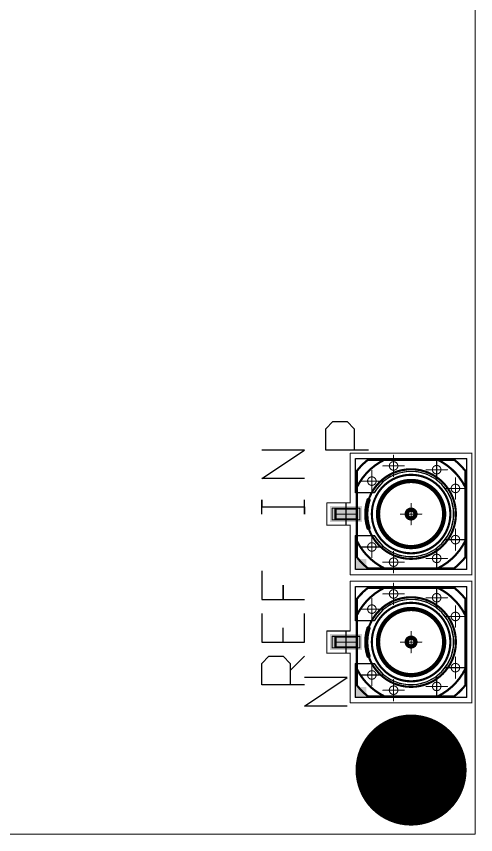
# Model space of a CAD drawing. Header units: millimetres. Extents: x 30 to 73, y 30 to 110.
# Drawn here: x 51.5 to 73.02, y 29.98 to 68.32 of the extents above; entities that cross this region are included whole.
import ezdxf

# ---------------------------------------------------------------- set-up
doc = ezdxf.new("R2010")
doc.units = ezdxf.units.MM
for name, color, linetype in [('BottomLayer', 5, 'Continuous'), ('BottomSolder', 6, 'Continuous'), ('Mechanical1', 6, 'Continuous'), ('Mechanical14', 56, 'Continuous'), ('Mechanical15', 56, 'Continuous'), ('Mechanical8', 56, 'Continuous'), ('MultiLayer', 9, 'Continuous'), ('PadHoleLayer', 156, 'Continuous'), ('TopLayer', 1, 'Continuous'), ('TopOverlay', 2, 'Continuous'), ('TopPaste', 8, 'Continuous'), ('TopSolder', 216, 'Continuous')]:
    doc.layers.add(name, color=color, linetype=linetype)

# ---------------------------------------------------------------- blocks, each defined once
blk = doc.blocks.new('MOLEX_85305_0232_3')
at = {"layer": 'Mechanical14', "const_width": 0.1}
for points in [[(-0.25, 3.54), (0.25, 3.54)], [(-0.25, 3.54), (-0.25, 2.54)], [(0.25, 3.54), (0.25, 2.54)], [(-2.028, 2.54), (2.027, 2.54)], [(-2.54, 2.028), (-2.54, -2.028)], [(2.54, 2.028), (2.54, -2.028)], [(-2.028, -2.54), (2.027, -2.54)]]:
    blk.add_lwpolyline(points, dxfattribs=at)
at = {"layer": 'Mechanical14'}
for points, const_width in [([(-0.275, 3.54, 1), (-0.225, 3.54, 1)], 0.05), ([(-0.275, 3.54, 1), (-0.225, 3.54, 1)], 0.05), ([(0.225, 3.54, 1), (0.275, 3.54, 1)], 0.05), ([(0.225, 3.54, 1), (0.275, 3.54, 1)], 0.05), ([(-2.053, 2.54, 1), (-2.003, 2.54, 1)], 0.05), ([(-2.053, 2.54, 1), (-2.003, 2.54, 1)], 0.05), ([(-1.284, 2.54, 1), (-1.234, 2.54, 1)], 0.05), ([(-0.275, 2.54, 1), (-0.225, 2.54, 1)], 0.05), ([(0.225, 2.54, 1), (0.275, 2.54, 1)], 0.05), ([(1.234, 2.54, 1), (1.284, 2.54, 1)], 0.05), ([(2.002, 2.54, 1), (2.052, 2.54, 1)], 0.05), ([(2.002, 2.54, 1), (2.052, 2.54, 1)], 0.05), ([(-2.565, 2.028, 1), (-2.515, 2.028, 1)], 0.05), ([(-2.565, 2.028, 1), (-2.515, 2.028, 1)], 0.05), ([(2.1, 0, 1), (-2.1, 0, 1)], 0.1), ([(2.515, 2.028, 1), (2.565, 2.028, 1)], 0.05), ([(2.515, 2.028, 1), (2.565, 2.028, 1)], 0.05), ([(1.84, 0, 1), (-1.84, 0, 1)], 0.1), ([(1.55, 0, 1), (-1.55, 0, 1)], 0.1), ([(-2.565, 1.259, 1), (-2.515, 1.259, 1)], 0.05), ([(2.515, 1.259, 1), (2.565, 1.259, 1)], 0.05), ([(-2.125, 0, 1), (-2.075, 0, 1)], 0.05), ([(-1.865, 0, 1), (-1.815, 0, 1)], 0.05), ([(-1.575, 0, 1), (-1.525, 0, 1)], 0.05), ([(0.205, 0, 1), (-0.205, 0, 1)], 0.1), ([(-0.23, 0, 1), (-0.18, 0, 1)], 0.05), ([(0.18, 0, 1), (0.23, 0, 1)], 0.05), ([(1.525, 0, 1), (1.575, 0, 1)], 0.05), ([(1.815, 0, 1), (1.865, 0, 1)], 0.05), ([(2.075, 0, 1), (2.125, 0, 1)], 0.05), ([(-2.565, -1.259, 1), (-2.515, -1.259, 1)], 0.05), ([(2.515, -1.259, 1), (2.565, -1.259, 1)], 0.05), ([(-2.565, -2.028, 1), (-2.515, -2.028, 1)], 0.05), ([(-2.565, -2.028, 1), (-2.515, -2.028, 1)], 0.05), ([(2.515, -2.028, 1), (2.565, -2.028, 1)], 0.05), ([(2.515, -2.028, 1), (2.565, -2.028, 1)], 0.05), ([(-2.053, -2.54, 1), (-2.003, -2.54, 1)], 0.05), ([(-2.053, -2.54, 1), (-2.003, -2.54, 1)], 0.05), ([(-1.284, -2.54, 1), (-1.234, -2.54, 1)], 0.05), ([(1.234, -2.54, 1), (1.284, -2.54, 1)], 0.05), ([(2.002, -2.54, 1), (2.052, -2.54, 1)], 0.05), ([(2.002, -2.54, 1), (2.052, -2.54, 1)], 0.05)]:
    blk.add_lwpolyline(points, format="xyb", close=True, dxfattribs=dict(at, const_width=const_width))
at = {"layer": 'Mechanical14', "const_width": 0.1}
for points in [[(-2.54, 1.259, -0.164024), (-1.259, 2.54)], [(-2.54, 2.028, -0.055923), (-2.028, 2.54)], [(1.259, 2.54, -0.164024), (2.54, 1.259)], [(2.027, 2.54, -0.055923), (2.54, 2.028)], [(-1.259, -2.54, -0.164024), (-2.54, -1.259)], [(2.54, -1.259, -0.164024), (1.259, -2.54)], [(-2.028, -2.54, -0.055923), (-2.54, -2.028)], [(2.54, -2.028, -0.055923), (2.027, -2.54)]]:
    blk.add_lwpolyline(points, format="xyb", dxfattribs=at)
at = {"layer": 'Mechanical15', "const_width": 0.05}
for points in [[(-0.52, 3.95), (-0.52, 2.85)], [(-0.52, 3.95), (0.52, 3.95)], [(0.52, 3.95), (0.52, 2.85)], [(-2.85, 2.85), (-2.85, -2.85)], [(-2.85, 2.85), (-0.52, 2.85)], [(0.52, 2.85), (2.85, 2.85)], [(2.85, 2.85), (2.85, -2.85)], [(-2.85, -2.85), (2.85, -2.85)]]:
    blk.add_lwpolyline(points, dxfattribs=at)
at = {"layer": 'Mechanical15', "const_width": 0.025}
for points in [[(-0.532, 3.95, 1), (-0.507, 3.95, 1)], [(-0.532, 3.95, 1), (-0.507, 3.95, 1)], [(0.507, 3.95, 1), (0.532, 3.95, 1)], [(0.507, 3.95, 1), (0.532, 3.95, 1)], [(-2.862, 2.85, 1), (-2.838, 2.85, 1)], [(-2.862, 2.85, 1), (-2.838, 2.85, 1)], [(-0.532, 2.85, 1), (-0.507, 2.85, 1)], [(-0.532, 2.85, 1), (-0.507, 2.85, 1)], [(0.507, 2.85, 1), (0.532, 2.85, 1)], [(0.507, 2.85, 1), (0.532, 2.85, 1)], [(2.838, 2.85, 1), (2.862, 2.85, 1)], [(2.838, 2.85, 1), (2.862, 2.85, 1)], [(-2.862, -2.85, 1), (-2.838, -2.85, 1)], [(-2.862, -2.85, 1), (-2.838, -2.85, 1)], [(2.838, -2.85, 1), (2.862, -2.85, 1)], [(2.838, -2.85, 1), (2.862, -2.85, 1)]]:
    blk.add_lwpolyline(points, format="xyb", close=True, dxfattribs=at)
at = {"layer": 'Mechanical8', "const_width": 0.05}
for points in [[(-0.27, 3.7), (-0.27, 2.4)], [(-0.27, 3.7), (0.27, 3.7)], [(0, 3.55), (0, 3.05)], [(0.27, 3.7), (0.27, 2.4)], [(-0.5, 3.05), (0, 3.05)], [(0, 3.05), (0.5, 3.05)], [(0, 3.05), (0, 2.55)], [(-2.6, 2.6), (-1, 2.6)], [(-2.6, 2.6), (-2.6, -2.6)], [(-1.543, 2.339), (-1.543, 1.839)], [(-1, 2.6), (-1, 1.732)], [(-0.27, 2.4), (0.27, 2.4)], [(1, 2.6), (1, 1.732)], [(1, 2.6), (2.6, 2.6)], [(1.543, 2.339), (1.543, 1.839)], [(2.6, 2.6), (2.6, -2.6)], [(-2.043, 1.839), (-1.543, 1.839)], [(-1.543, 1.839), (-1.043, 1.839)], [(-1.543, 1.839), (-1.543, 1.339)], [(1.043, 1.839), (1.543, 1.839)], [(1.543, 1.839), (2.043, 1.839)], [(1.543, 1.839), (1.543, 1.339)], [(-2.255, 1.321), (-2.255, 0.821)], [(2.255, 1.321), (2.255, 0.821)], [(-2.755, 0.821), (-2.255, 0.821)], [(-2.255, 0.821), (-1.755, 0.821)], [(-2.255, 0.821), (-2.255, 0.321)], [(1.755, 0.821), (2.255, 0.821)], [(2.255, 0.821), (2.755, 0.821)], [(2.255, 0.821), (2.255, 0.321)], [(0, 0.5), (0, 0)], [(-0.5, 0), (0, 0)], [(0, 0), (0.5, 0)], [(0, 0), (0, -0.5)], [(-2.079, -0.7), (-2.079, -1.2)], [(2.078, -0.7), (2.078, -1.2)], [(-2.579, -1.2), (-2.079, -1.2)], [(-2.079, -1.2), (-1.579, -1.2)], [(-2.079, -1.2), (-2.079, -1.7)], [(1.578, -1.2), (2.078, -1.2)], [(2.078, -1.2), (2.578, -1.2)], [(2.078, -1.2), (2.078, -1.7)], [(-1.2, -1.578), (-1.2, -2.078)], [(1.2, -1.578), (1.2, -2.078)], [(-1.7, -2.078), (-1.2, -2.078)], [(-1.2, -2.078), (-0.7, -2.078)], [(-1.2, -2.078), (-1.2, -2.578)], [(0.7, -2.078), (1.2, -2.078)], [(1.2, -2.078), (1.7, -2.078)], [(1.2, -2.078), (1.2, -2.578)], [(-2.6, -2.6), (2.6, -2.6)]]:
    blk.add_lwpolyline(points, dxfattribs=at)
at = {"layer": 'Mechanical8'}
for points, const_width in [([(-0.283, 3.7, 1), (-0.258, 3.7, 1)], 0.025), ([(-0.283, 3.7, 1), (-0.258, 3.7, 1)], 0.025), ([(-0.013, 3.55, 1), (0.012, 3.55, 1)], 0.025), ([(0.257, 3.7, 1), (0.282, 3.7, 1)], 0.025), ([(0.257, 3.7, 1), (0.282, 3.7, 1)], 0.025), ([(-0.513, 3.05, 1), (-0.488, 3.05, 1)], 0.025), ([(-0.013, 3.05, 1), (0.012, 3.05, 1)], 0.025), ([(-0.013, 3.05, 1), (0.012, 3.05, 1)], 0.025), ([(-0.013, 3.05, 1), (0.012, 3.05, 1)], 0.025), ([(-0.013, 3.05, 1), (0.012, 3.05, 1)], 0.025), ([(0.487, 3.05, 1), (0.512, 3.05, 1)], 0.025), ([(-2.613, 2.6, 1), (-2.588, 2.6, 1)], 0.025), ([(-2.613, 2.6, 1), (-2.588, 2.6, 1)], 0.025), ([(-1.555, 2.339, 1), (-1.53, 2.339, 1)], 0.025), ([(-1.013, 2.6, 1), (-0.988, 2.6, 1)], 0.025), ([(-1.013, 2.6, 1), (-0.988, 2.6, 1)], 0.025), ([(-0.283, 2.4, 1), (-0.258, 2.4, 1)], 0.025), ([(-0.283, 2.4, 1), (-0.258, 2.4, 1)], 0.025), ([(-0.013, 2.55, 1), (0.012, 2.55, 1)], 0.025), ([(0.257, 2.4, 1), (0.282, 2.4, 1)], 0.025), ([(0.257, 2.4, 1), (0.282, 2.4, 1)], 0.025), ([(0.987, 2.6, 1), (1.012, 2.6, 1)], 0.025), ([(0.987, 2.6, 1), (1.012, 2.6, 1)], 0.025), ([(1.53, 2.339, 1), (1.555, 2.339, 1)], 0.025), ([(2.587, 2.6, 1), (2.612, 2.6, 1)], 0.025), ([(2.587, 2.6, 1), (2.612, 2.6, 1)], 0.025), ([(-1.343, 1.839, 1), (-1.743, 1.839, 1)], 0.05), ([(1.743, 1.839, 1), (1.343, 1.839, 1)], 0.05), ([(-2.055, 1.839, 1), (-2.03, 1.839, 1)], 0.025), ([(-1.755, 1.839, 1), (-1.73, 1.839, 1)], 0.025), ([(-1.555, 1.839, 1), (-1.53, 1.839, 1)], 0.025), ([(-1.555, 1.839, 1), (-1.53, 1.839, 1)], 0.025), ([(-1.555, 1.839, 1), (-1.53, 1.839, 1)], 0.025), ([(-1.555, 1.839, 1), (-1.53, 1.839, 1)], 0.025), ([(-1.355, 1.839, 1), (-1.33, 1.839, 1)], 0.025), ([(-1.055, 1.839, 1), (-1.03, 1.839, 1)], 0.025), ([(-1.013, 1.732, 1), (-0.988, 1.732, 1)], 0.025), ([(-1.013, 1.732, 1), (-0.988, 1.732, 1)], 0.025), ([(0.987, 1.732, 1), (1.012, 1.732, 1)], 0.025), ([(0.987, 1.732, 1), (1.012, 1.732, 1)], 0.025), ([(1.03, 1.839, 1), (1.055, 1.839, 1)], 0.025), ([(1.33, 1.839, 1), (1.355, 1.839, 1)], 0.025), ([(1.53, 1.839, 1), (1.555, 1.839, 1)], 0.025), ([(1.53, 1.839, 1), (1.555, 1.839, 1)], 0.025), ([(1.53, 1.839, 1), (1.555, 1.839, 1)], 0.025), ([(1.53, 1.839, 1), (1.555, 1.839, 1)], 0.025), ([(1.73, 1.839, 1), (1.755, 1.839, 1)], 0.025), ([(2.03, 1.839, 1), (2.055, 1.839, 1)], 0.025), ([(-2.268, 1.321, 1), (-2.243, 1.321, 1)], 0.025), ([(-1.555, 1.339, 1), (-1.53, 1.339, 1)], 0.025), ([(1.53, 1.339, 1), (1.555, 1.339, 1)], 0.025), ([(2.243, 1.321, 1), (2.268, 1.321, 1)], 0.025), ([(-2.768, 0.821, 1), (-2.743, 0.821, 1)], 0.025), ([(-2.055, 0.821, 1), (-2.455, 0.821, 1)], 0.05), ([(-2.468, 0.821, 1), (-2.443, 0.821, 1)], 0.025), ([(-2.268, 0.821, 1), (-2.243, 0.821, 1)], 0.025), ([(-2.268, 0.821, 1), (-2.243, 0.821, 1)], 0.025), ([(-2.268, 0.821, 1), (-2.243, 0.821, 1)], 0.025), ([(-2.268, 0.821, 1), (-2.243, 0.821, 1)], 0.025), ([(-2.068, 0.821, 1), (-2.043, 0.821, 1)], 0.025), ([(-1.768, 0.821, 1), (-1.743, 0.821, 1)], 0.025), ([(1.743, 0.821, 1), (1.768, 0.821, 1)], 0.025), ([(2.455, 0.821, 1), (2.055, 0.821, 1)], 0.05), ([(2.043, 0.821, 1), (2.068, 0.821, 1)], 0.025), ([(2.243, 0.821, 1), (2.268, 0.821, 1)], 0.025), ([(2.243, 0.821, 1), (2.268, 0.821, 1)], 0.025), ([(2.243, 0.821, 1), (2.268, 0.821, 1)], 0.025), ([(2.243, 0.821, 1), (2.268, 0.821, 1)], 0.025), ([(2.443, 0.821, 1), (2.468, 0.821, 1)], 0.025), ([(2.743, 0.821, 1), (2.768, 0.821, 1)], 0.025), ([(-0.013, 0.5, 1), (0.012, 0.5, 1)], 0.025), ([(-2.268, 0.321, 1), (-2.243, 0.321, 1)], 0.025), ([(-0.513, 0, 1), (-0.488, 0, 1)], 0.025), ([(-0.013, 0, 1), (0.012, 0, 1)], 0.025), ([(-0.013, 0, 1), (0.012, 0, 1)], 0.025), ([(-0.013, 0, 1), (0.012, 0, 1)], 0.025), ([(-0.013, 0, 1), (0.012, 0, 1)], 0.025), ([(0.487, 0, 1), (0.512, 0, 1)], 0.025), ([(2.243, 0.321, 1), (2.268, 0.321, 1)], 0.025), ([(-2.091, -0.7, 1), (-2.066, -0.7, 1)], 0.025), ([(-0.013, -0.5, 1), (0.012, -0.5, 1)], 0.025), ([(2.066, -0.7, 1), (2.091, -0.7, 1)], 0.025), ([(-1.879, -1.2, 1), (-2.279, -1.2, 1)], 0.05), ([(2.278, -1.2, 1), (1.878, -1.2, 1)], 0.05), ([(-2.591, -1.2, 1), (-2.566, -1.2, 1)], 0.025), ([(-2.291, -1.2, 1), (-2.266, -1.2, 1)], 0.025), ([(-2.091, -1.2, 1), (-2.066, -1.2, 1)], 0.025), ([(-2.091, -1.2, 1), (-2.066, -1.2, 1)], 0.025), ([(-2.091, -1.2, 1), (-2.066, -1.2, 1)], 0.025), ([(-2.091, -1.2, 1), (-2.066, -1.2, 1)], 0.025), ([(-1.891, -1.2, 1), (-1.866, -1.2, 1)], 0.025), ([(-1.591, -1.2, 1), (-1.566, -1.2, 1)], 0.025), ([(1.566, -1.2, 1), (1.591, -1.2, 1)], 0.025), ([(1.866, -1.2, 1), (1.891, -1.2, 1)], 0.025), ([(2.066, -1.2, 1), (2.091, -1.2, 1)], 0.025), ([(2.066, -1.2, 1), (2.091, -1.2, 1)], 0.025), ([(2.066, -1.2, 1), (2.091, -1.2, 1)], 0.025), ([(2.066, -1.2, 1), (2.091, -1.2, 1)], 0.025), ([(2.266, -1.2, 1), (2.291, -1.2, 1)], 0.025), ([(2.566, -1.2, 1), (2.591, -1.2, 1)], 0.025), ([(-2.091, -1.7, 1), (-2.066, -1.7, 1)], 0.025), ([(-1, -2.078, 1), (-1.4, -2.078, 1)], 0.05), ([(-1.213, -1.578, 1), (-1.188, -1.578, 1)], 0.025), ([(1.4, -2.078, 1), (1, -2.078, 1)], 0.05), ([(1.187, -1.578, 1), (1.212, -1.578, 1)], 0.025), ([(2.066, -1.7, 1), (2.091, -1.7, 1)], 0.025), ([(-1.713, -2.078, 1), (-1.688, -2.078, 1)], 0.025), ([(-1.413, -2.078, 1), (-1.388, -2.078, 1)], 0.025), ([(-1.213, -2.078, 1), (-1.188, -2.078, 1)], 0.025), ([(-1.213, -2.078, 1), (-1.188, -2.078, 1)], 0.025), ([(-1.213, -2.078, 1), (-1.188, -2.078, 1)], 0.025), ([(-1.213, -2.078, 1), (-1.188, -2.078, 1)], 0.025), ([(-1.013, -2.078, 1), (-0.988, -2.078, 1)], 0.025), ([(-0.713, -2.078, 1), (-0.688, -2.078, 1)], 0.025), ([(0.687, -2.078, 1), (0.712, -2.078, 1)], 0.025), ([(0.987, -2.078, 1), (1.012, -2.078, 1)], 0.025), ([(1.187, -2.078, 1), (1.212, -2.078, 1)], 0.025), ([(1.187, -2.078, 1), (1.212, -2.078, 1)], 0.025), ([(1.187, -2.078, 1), (1.212, -2.078, 1)], 0.025), ([(1.187, -2.078, 1), (1.212, -2.078, 1)], 0.025), ([(1.387, -2.078, 1), (1.412, -2.078, 1)], 0.025), ([(1.687, -2.078, 1), (1.712, -2.078, 1)], 0.025), ([(-2.613, -2.6, 1), (-2.588, -2.6, 1)], 0.025), ([(-2.613, -2.6, 1), (-2.588, -2.6, 1)], 0.025), ([(-1.213, -2.578, 1), (-1.188, -2.578, 1)], 0.025), ([(1.187, -2.578, 1), (1.212, -2.578, 1)], 0.025), ([(2.587, -2.6, 1), (2.612, -2.6, 1)], 0.025), ([(2.587, -2.6, 1), (2.612, -2.6, 1)], 0.025)]:
    blk.add_lwpolyline(points, format="xyb", close=True, dxfattribs=dict(at, const_width=const_width))
at = {"layer": 'Mechanical8', "const_width": 0.05}
blk.add_lwpolyline([(1, 1.732, -3.732051), (-1, 1.732)], format="xyb", dxfattribs=at)
at = {"layer": 'TopLayer'}
for p, q in [((-2.6, -2.6), (-2.6, 2.6)), ((-2.6, 2.6), (-1, 2.6)), ((-1, 2.6), (-1, 1.732)), ((1, 1.732), (1, 2.6)), ((1, 2.6), (2.6, 2.6)), ((2.6, 2.6), (2.6, -2.6)), ((-1.183, 1.613), (-1.504, 1.319)), ((-1, 1.732), (-1.183, 1.613)), ((1.183, 1.613), (1, 1.732)), ((1, 1.732), (1, 1.732)), ((1.504, 1.319), (1.183, 1.613)), ((-1.504, 1.319), (-1.754, 0.962)), ((1.753, 0.962), (1.504, 1.319)), ((-1.754, 0.962), (-1.92, 0.56)), ((1.92, 0.56), (1.753, 0.962)), ((-1.92, 0.56), (-1.996, 0.131)), ((1.996, 0.131), (1.92, 0.56)), ((-1.996, 0.131), (-1.977, -0.304)), ((1.977, -0.304), (1.996, 0.131)), ((-1.977, -0.304), (-1.864, -0.725)), ((1.864, -0.725), (1.977, -0.304)), ((-1.864, -0.725), (-1.663, -1.111)), ((1.663, -1.111), (1.864, -0.725)), ((-1.663, -1.111), (-1.383, -1.445)), ((1.383, -1.445), (1.663, -1.111)), ((-1.383, -1.445), (-1.038, -1.71)), ((1.037, -1.71), (1.383, -1.445)), ((-1.038, -1.71), (-0.643, -1.894)), ((-0.643, -1.894), (-0.218, -1.988)), ((0.218, -1.988), (0.643, -1.894)), ((0.643, -1.894), (1.037, -1.71)), ((-0.218, -1.988), (0.218, -1.988)), ((2.6, -2.6), (-2.6, -2.6))]:
    blk.add_line(p, q, dxfattribs=at)
for points in [[(-0.27, 2.4), (0.27, 2.4), (-0.27, 3.7), (0.27, 3.7)], [(-2.6, 2.1), (-2.1, 2.1), (-2.6, 2.6), (-2.1, 2.6)]]:
    blk.add_solid(points, dxfattribs=at)
at = {"layer": 'TopOverlay', "const_width": 0.2}
blk.add_lwpolyline([(-0.65, 1.997, -0.158658), (0.65, 1.997)], format="xyb", dxfattribs=at)
at = {"layer": 'TopOverlay'}
for points, const_width in [([(-0.7, 1.997, 1), (-0.6, 1.997, 1)], 0.1), ([(0.6, 1.997, 1), (0.7, 1.997, 1)], 0.1), ([(1.55, 0, 1), (-1.55, 0, 1)], 0.2), ([(-1.6, 0, 1), (-1.5, 0, 1)], 0.1), ([(0.205, 0, 1), (-0.205, 0, 1)], 0.2), ([(-0.255, 0, 1), (-0.155, 0, 1)], 0.1), ([(0.155, 0, 1), (0.255, 0, 1)], 0.1), ([(1.5, 0, 1), (1.6, 0, 1)], 0.1)]:
    blk.add_lwpolyline(points, format="xyb", close=True, dxfattribs=dict(at, const_width=const_width))
at = {"layer": 'TopPaste'}
blk.add_solid([(-0.27, 2.4), (0.27, 2.4), (-0.27, 3.7), (0.27, 3.7)], dxfattribs=at)
at = {"layer": 'TopSolder'}
blk.add_solid([(-0.372, 2.298), (0.372, 2.298), (-0.372, 3.802), (0.372, 3.802)], dxfattribs=at)
blk = doc.blocks.new('MOLEX_85305_0232_4')
at = {"layer": 'Mechanical14', "const_width": 0.1}
for points in [[(-0.25, 3.54), (0.25, 3.54)], [(-0.25, 3.54), (-0.25, 2.54)], [(0.25, 3.54), (0.25, 2.54)], [(-2.028, 2.54), (2.027, 2.54)], [(-2.54, 2.028), (-2.54, -2.028)], [(2.54, 2.028), (2.54, -2.028)], [(-2.028, -2.54), (2.027, -2.54)]]:
    blk.add_lwpolyline(points, dxfattribs=at)
at = {"layer": 'Mechanical14'}
for points, const_width in [([(-0.275, 3.54, 1), (-0.225, 3.54, 1)], 0.05), ([(-0.275, 3.54, 1), (-0.225, 3.54, 1)], 0.05), ([(0.225, 3.54, 1), (0.275, 3.54, 1)], 0.05), ([(0.225, 3.54, 1), (0.275, 3.54, 1)], 0.05), ([(-2.053, 2.54, 1), (-2.003, 2.54, 1)], 0.05), ([(-2.053, 2.54, 1), (-2.003, 2.54, 1)], 0.05), ([(-1.284, 2.54, 1), (-1.234, 2.54, 1)], 0.05), ([(-0.275, 2.54, 1), (-0.225, 2.54, 1)], 0.05), ([(0.225, 2.54, 1), (0.275, 2.54, 1)], 0.05), ([(1.234, 2.54, 1), (1.284, 2.54, 1)], 0.05), ([(2.002, 2.54, 1), (2.052, 2.54, 1)], 0.05), ([(2.002, 2.54, 1), (2.052, 2.54, 1)], 0.05), ([(-2.565, 2.028, 1), (-2.515, 2.028, 1)], 0.05), ([(-2.565, 2.028, 1), (-2.515, 2.028, 1)], 0.05), ([(2.1, 0, 1), (-2.1, 0, 1)], 0.1), ([(2.515, 2.028, 1), (2.565, 2.028, 1)], 0.05), ([(2.515, 2.028, 1), (2.565, 2.028, 1)], 0.05), ([(1.84, 0, 1), (-1.84, 0, 1)], 0.1), ([(1.55, 0, 1), (-1.55, 0, 1)], 0.1), ([(-2.565, 1.259, 1), (-2.515, 1.259, 1)], 0.05), ([(2.515, 1.259, 1), (2.565, 1.259, 1)], 0.05), ([(-2.125, 0, 1), (-2.075, 0, 1)], 0.05), ([(-1.865, 0, 1), (-1.815, 0, 1)], 0.05), ([(-1.575, 0, 1), (-1.525, 0, 1)], 0.05), ([(0.205, 0, 1), (-0.205, 0, 1)], 0.1), ([(-0.23, 0, 1), (-0.18, 0, 1)], 0.05), ([(0.18, 0, 1), (0.23, 0, 1)], 0.05), ([(1.525, 0, 1), (1.575, 0, 1)], 0.05), ([(1.815, 0, 1), (1.865, 0, 1)], 0.05), ([(2.075, 0, 1), (2.125, 0, 1)], 0.05), ([(-2.565, -1.259, 1), (-2.515, -1.259, 1)], 0.05), ([(2.515, -1.259, 1), (2.565, -1.259, 1)], 0.05), ([(-2.565, -2.028, 1), (-2.515, -2.028, 1)], 0.05), ([(-2.565, -2.028, 1), (-2.515, -2.028, 1)], 0.05), ([(2.515, -2.028, 1), (2.565, -2.028, 1)], 0.05), ([(2.515, -2.028, 1), (2.565, -2.028, 1)], 0.05), ([(-2.053, -2.54, 1), (-2.003, -2.54, 1)], 0.05), ([(-2.053, -2.54, 1), (-2.003, -2.54, 1)], 0.05), ([(-1.284, -2.54, 1), (-1.234, -2.54, 1)], 0.05), ([(1.234, -2.54, 1), (1.284, -2.54, 1)], 0.05), ([(2.002, -2.54, 1), (2.052, -2.54, 1)], 0.05), ([(2.002, -2.54, 1), (2.052, -2.54, 1)], 0.05)]:
    blk.add_lwpolyline(points, format="xyb", close=True, dxfattribs=dict(at, const_width=const_width))
at = {"layer": 'Mechanical14', "const_width": 0.1}
for points in [[(-2.54, 1.259, -0.164024), (-1.259, 2.54)], [(-2.54, 2.028, -0.055923), (-2.028, 2.54)], [(1.259, 2.54, -0.164024), (2.54, 1.259)], [(2.027, 2.54, -0.055923), (2.54, 2.028)], [(-1.259, -2.54, -0.164024), (-2.54, -1.259)], [(2.54, -1.259, -0.164024), (1.259, -2.54)], [(-2.028, -2.54, -0.055923), (-2.54, -2.028)], [(2.54, -2.028, -0.055923), (2.027, -2.54)]]:
    blk.add_lwpolyline(points, format="xyb", dxfattribs=at)
at = {"layer": 'Mechanical15', "const_width": 0.05}
for points in [[(-0.52, 3.95), (-0.52, 2.85)], [(-0.52, 3.95), (0.52, 3.95)], [(0.52, 3.95), (0.52, 2.85)], [(-2.85, 2.85), (-2.85, -2.85)], [(-2.85, 2.85), (-0.52, 2.85)], [(0.52, 2.85), (2.85, 2.85)], [(2.85, 2.85), (2.85, -2.85)], [(-2.85, -2.85), (2.85, -2.85)]]:
    blk.add_lwpolyline(points, dxfattribs=at)
at = {"layer": 'Mechanical15', "const_width": 0.025}
for points in [[(-0.532, 3.95, 1), (-0.507, 3.95, 1)], [(-0.532, 3.95, 1), (-0.507, 3.95, 1)], [(0.507, 3.95, 1), (0.532, 3.95, 1)], [(0.507, 3.95, 1), (0.532, 3.95, 1)], [(-2.862, 2.85, 1), (-2.838, 2.85, 1)], [(-2.862, 2.85, 1), (-2.838, 2.85, 1)], [(-0.532, 2.85, 1), (-0.507, 2.85, 1)], [(-0.532, 2.85, 1), (-0.507, 2.85, 1)], [(0.507, 2.85, 1), (0.532, 2.85, 1)], [(0.507, 2.85, 1), (0.532, 2.85, 1)], [(2.838, 2.85, 1), (2.862, 2.85, 1)], [(2.838, 2.85, 1), (2.862, 2.85, 1)], [(-2.862, -2.85, 1), (-2.838, -2.85, 1)], [(-2.862, -2.85, 1), (-2.838, -2.85, 1)], [(2.838, -2.85, 1), (2.862, -2.85, 1)], [(2.838, -2.85, 1), (2.862, -2.85, 1)]]:
    blk.add_lwpolyline(points, format="xyb", close=True, dxfattribs=at)
at = {"layer": 'Mechanical8', "const_width": 0.05}
for points in [[(-0.27, 3.7), (-0.27, 2.4)], [(-0.27, 3.7), (0.27, 3.7)], [(0, 3.55), (0, 3.05)], [(0.27, 3.7), (0.27, 2.4)], [(-0.5, 3.05), (0, 3.05)], [(0, 3.05), (0.5, 3.05)], [(0, 3.05), (0, 2.55)], [(-2.6, 2.6), (-1, 2.6)], [(-2.6, 2.6), (-2.6, -2.6)], [(-1.543, 2.339), (-1.543, 1.839)], [(-1, 2.6), (-1, 1.732)], [(-0.27, 2.4), (0.27, 2.4)], [(1, 2.6), (1, 1.732)], [(1, 2.6), (2.6, 2.6)], [(1.543, 2.339), (1.543, 1.839)], [(2.6, 2.6), (2.6, -2.6)], [(-2.043, 1.839), (-1.543, 1.839)], [(-1.543, 1.839), (-1.043, 1.839)], [(-1.543, 1.839), (-1.543, 1.339)], [(1.043, 1.839), (1.543, 1.839)], [(1.543, 1.839), (2.043, 1.839)], [(1.543, 1.839), (1.543, 1.339)], [(-2.255, 1.321), (-2.255, 0.821)], [(2.255, 1.321), (2.255, 0.821)], [(-2.755, 0.821), (-2.255, 0.821)], [(-2.255, 0.821), (-1.755, 0.821)], [(-2.255, 0.821), (-2.255, 0.321)], [(1.755, 0.821), (2.255, 0.821)], [(2.255, 0.821), (2.755, 0.821)], [(2.255, 0.821), (2.255, 0.321)], [(0, 0.5), (0, 0)], [(-0.5, 0), (0, 0)], [(0, 0), (0.5, 0)], [(0, 0), (0, -0.5)], [(-2.079, -0.7), (-2.079, -1.2)], [(2.078, -0.7), (2.078, -1.2)], [(-2.579, -1.2), (-2.079, -1.2)], [(-2.079, -1.2), (-1.579, -1.2)], [(-2.079, -1.2), (-2.079, -1.7)], [(1.578, -1.2), (2.078, -1.2)], [(2.078, -1.2), (2.578, -1.2)], [(2.078, -1.2), (2.078, -1.7)], [(-1.2, -1.578), (-1.2, -2.078)], [(1.2, -1.578), (1.2, -2.078)], [(-1.7, -2.078), (-1.2, -2.078)], [(-1.2, -2.078), (-0.7, -2.078)], [(-1.2, -2.078), (-1.2, -2.578)], [(0.7, -2.078), (1.2, -2.078)], [(1.2, -2.078), (1.7, -2.078)], [(1.2, -2.078), (1.2, -2.578)], [(-2.6, -2.6), (2.6, -2.6)]]:
    blk.add_lwpolyline(points, dxfattribs=at)
at = {"layer": 'Mechanical8'}
for points, const_width in [([(-0.283, 3.7, 1), (-0.258, 3.7, 1)], 0.025), ([(-0.283, 3.7, 1), (-0.258, 3.7, 1)], 0.025), ([(-0.013, 3.55, 1), (0.012, 3.55, 1)], 0.025), ([(0.257, 3.7, 1), (0.282, 3.7, 1)], 0.025), ([(0.257, 3.7, 1), (0.282, 3.7, 1)], 0.025), ([(-0.513, 3.05, 1), (-0.488, 3.05, 1)], 0.025), ([(-0.013, 3.05, 1), (0.012, 3.05, 1)], 0.025), ([(-0.013, 3.05, 1), (0.012, 3.05, 1)], 0.025), ([(-0.013, 3.05, 1), (0.012, 3.05, 1)], 0.025), ([(-0.013, 3.05, 1), (0.012, 3.05, 1)], 0.025), ([(0.487, 3.05, 1), (0.512, 3.05, 1)], 0.025), ([(-2.613, 2.6, 1), (-2.588, 2.6, 1)], 0.025), ([(-2.613, 2.6, 1), (-2.588, 2.6, 1)], 0.025), ([(-1.555, 2.339, 1), (-1.53, 2.339, 1)], 0.025), ([(-1.013, 2.6, 1), (-0.988, 2.6, 1)], 0.025), ([(-1.013, 2.6, 1), (-0.988, 2.6, 1)], 0.025), ([(-0.283, 2.4, 1), (-0.258, 2.4, 1)], 0.025), ([(-0.283, 2.4, 1), (-0.258, 2.4, 1)], 0.025), ([(-0.013, 2.55, 1), (0.012, 2.55, 1)], 0.025), ([(0.257, 2.4, 1), (0.282, 2.4, 1)], 0.025), ([(0.257, 2.4, 1), (0.282, 2.4, 1)], 0.025), ([(0.987, 2.6, 1), (1.012, 2.6, 1)], 0.025), ([(0.987, 2.6, 1), (1.012, 2.6, 1)], 0.025), ([(1.53, 2.339, 1), (1.555, 2.339, 1)], 0.025), ([(2.587, 2.6, 1), (2.612, 2.6, 1)], 0.025), ([(2.587, 2.6, 1), (2.612, 2.6, 1)], 0.025), ([(-1.343, 1.839, 1), (-1.743, 1.839, 1)], 0.05), ([(1.743, 1.839, 1), (1.343, 1.839, 1)], 0.05), ([(-2.055, 1.839, 1), (-2.03, 1.839, 1)], 0.025), ([(-1.755, 1.839, 1), (-1.73, 1.839, 1)], 0.025), ([(-1.555, 1.839, 1), (-1.53, 1.839, 1)], 0.025), ([(-1.555, 1.839, 1), (-1.53, 1.839, 1)], 0.025), ([(-1.555, 1.839, 1), (-1.53, 1.839, 1)], 0.025), ([(-1.555, 1.839, 1), (-1.53, 1.839, 1)], 0.025), ([(-1.355, 1.839, 1), (-1.33, 1.839, 1)], 0.025), ([(-1.055, 1.839, 1), (-1.03, 1.839, 1)], 0.025), ([(-1.013, 1.732, 1), (-0.988, 1.732, 1)], 0.025), ([(-1.013, 1.732, 1), (-0.988, 1.732, 1)], 0.025), ([(0.987, 1.732, 1), (1.012, 1.732, 1)], 0.025), ([(0.987, 1.732, 1), (1.012, 1.732, 1)], 0.025), ([(1.03, 1.839, 1), (1.055, 1.839, 1)], 0.025), ([(1.33, 1.839, 1), (1.355, 1.839, 1)], 0.025), ([(1.53, 1.839, 1), (1.555, 1.839, 1)], 0.025), ([(1.53, 1.839, 1), (1.555, 1.839, 1)], 0.025), ([(1.53, 1.839, 1), (1.555, 1.839, 1)], 0.025), ([(1.53, 1.839, 1), (1.555, 1.839, 1)], 0.025), ([(1.73, 1.839, 1), (1.755, 1.839, 1)], 0.025), ([(2.03, 1.839, 1), (2.055, 1.839, 1)], 0.025), ([(-2.268, 1.321, 1), (-2.243, 1.321, 1)], 0.025), ([(-1.555, 1.339, 1), (-1.53, 1.339, 1)], 0.025), ([(1.53, 1.339, 1), (1.555, 1.339, 1)], 0.025), ([(2.243, 1.321, 1), (2.268, 1.321, 1)], 0.025), ([(-2.768, 0.821, 1), (-2.743, 0.821, 1)], 0.025), ([(-2.055, 0.821, 1), (-2.455, 0.821, 1)], 0.05), ([(-2.468, 0.821, 1), (-2.443, 0.821, 1)], 0.025), ([(-2.268, 0.821, 1), (-2.243, 0.821, 1)], 0.025), ([(-2.268, 0.821, 1), (-2.243, 0.821, 1)], 0.025), ([(-2.268, 0.821, 1), (-2.243, 0.821, 1)], 0.025), ([(-2.268, 0.821, 1), (-2.243, 0.821, 1)], 0.025), ([(-2.068, 0.821, 1), (-2.043, 0.821, 1)], 0.025), ([(-1.768, 0.821, 1), (-1.743, 0.821, 1)], 0.025), ([(1.743, 0.821, 1), (1.768, 0.821, 1)], 0.025), ([(2.455, 0.821, 1), (2.055, 0.821, 1)], 0.05), ([(2.043, 0.821, 1), (2.068, 0.821, 1)], 0.025), ([(2.243, 0.821, 1), (2.268, 0.821, 1)], 0.025), ([(2.243, 0.821, 1), (2.268, 0.821, 1)], 0.025), ([(2.243, 0.821, 1), (2.268, 0.821, 1)], 0.025), ([(2.243, 0.821, 1), (2.268, 0.821, 1)], 0.025), ([(2.443, 0.821, 1), (2.468, 0.821, 1)], 0.025), ([(2.743, 0.821, 1), (2.768, 0.821, 1)], 0.025), ([(-0.013, 0.5, 1), (0.012, 0.5, 1)], 0.025), ([(-2.268, 0.321, 1), (-2.243, 0.321, 1)], 0.025), ([(-0.513, 0, 1), (-0.488, 0, 1)], 0.025), ([(-0.013, 0, 1), (0.012, 0, 1)], 0.025), ([(-0.013, 0, 1), (0.012, 0, 1)], 0.025), ([(-0.013, 0, 1), (0.012, 0, 1)], 0.025), ([(-0.013, 0, 1), (0.012, 0, 1)], 0.025), ([(0.487, 0, 1), (0.512, 0, 1)], 0.025), ([(2.243, 0.321, 1), (2.268, 0.321, 1)], 0.025), ([(-2.091, -0.7, 1), (-2.066, -0.7, 1)], 0.025), ([(-0.013, -0.5, 1), (0.012, -0.5, 1)], 0.025), ([(2.066, -0.7, 1), (2.091, -0.7, 1)], 0.025), ([(-1.879, -1.2, 1), (-2.279, -1.2, 1)], 0.05), ([(2.278, -1.2, 1), (1.878, -1.2, 1)], 0.05), ([(-2.591, -1.2, 1), (-2.566, -1.2, 1)], 0.025), ([(-2.291, -1.2, 1), (-2.266, -1.2, 1)], 0.025), ([(-2.091, -1.2, 1), (-2.066, -1.2, 1)], 0.025), ([(-2.091, -1.2, 1), (-2.066, -1.2, 1)], 0.025), ([(-2.091, -1.2, 1), (-2.066, -1.2, 1)], 0.025), ([(-2.091, -1.2, 1), (-2.066, -1.2, 1)], 0.025), ([(-1.891, -1.2, 1), (-1.866, -1.2, 1)], 0.025), ([(-1.591, -1.2, 1), (-1.566, -1.2, 1)], 0.025), ([(1.566, -1.2, 1), (1.591, -1.2, 1)], 0.025), ([(1.866, -1.2, 1), (1.891, -1.2, 1)], 0.025), ([(2.066, -1.2, 1), (2.091, -1.2, 1)], 0.025), ([(2.066, -1.2, 1), (2.091, -1.2, 1)], 0.025), ([(2.066, -1.2, 1), (2.091, -1.2, 1)], 0.025), ([(2.066, -1.2, 1), (2.091, -1.2, 1)], 0.025), ([(2.266, -1.2, 1), (2.291, -1.2, 1)], 0.025), ([(2.566, -1.2, 1), (2.591, -1.2, 1)], 0.025), ([(-2.091, -1.7, 1), (-2.066, -1.7, 1)], 0.025), ([(-1, -2.078, 1), (-1.4, -2.078, 1)], 0.05), ([(-1.213, -1.578, 1), (-1.188, -1.578, 1)], 0.025), ([(1.4, -2.078, 1), (1, -2.078, 1)], 0.05), ([(1.187, -1.578, 1), (1.212, -1.578, 1)], 0.025), ([(2.066, -1.7, 1), (2.091, -1.7, 1)], 0.025), ([(-1.713, -2.078, 1), (-1.688, -2.078, 1)], 0.025), ([(-1.413, -2.078, 1), (-1.388, -2.078, 1)], 0.025), ([(-1.213, -2.078, 1), (-1.188, -2.078, 1)], 0.025), ([(-1.213, -2.078, 1), (-1.188, -2.078, 1)], 0.025), ([(-1.213, -2.078, 1), (-1.188, -2.078, 1)], 0.025), ([(-1.213, -2.078, 1), (-1.188, -2.078, 1)], 0.025), ([(-1.013, -2.078, 1), (-0.988, -2.078, 1)], 0.025), ([(-0.713, -2.078, 1), (-0.688, -2.078, 1)], 0.025), ([(0.687, -2.078, 1), (0.712, -2.078, 1)], 0.025), ([(0.987, -2.078, 1), (1.012, -2.078, 1)], 0.025), ([(1.187, -2.078, 1), (1.212, -2.078, 1)], 0.025), ([(1.187, -2.078, 1), (1.212, -2.078, 1)], 0.025), ([(1.187, -2.078, 1), (1.212, -2.078, 1)], 0.025), ([(1.187, -2.078, 1), (1.212, -2.078, 1)], 0.025), ([(1.387, -2.078, 1), (1.412, -2.078, 1)], 0.025), ([(1.687, -2.078, 1), (1.712, -2.078, 1)], 0.025), ([(-2.613, -2.6, 1), (-2.588, -2.6, 1)], 0.025), ([(-2.613, -2.6, 1), (-2.588, -2.6, 1)], 0.025), ([(-1.213, -2.578, 1), (-1.188, -2.578, 1)], 0.025), ([(1.187, -2.578, 1), (1.212, -2.578, 1)], 0.025), ([(2.587, -2.6, 1), (2.612, -2.6, 1)], 0.025), ([(2.587, -2.6, 1), (2.612, -2.6, 1)], 0.025)]:
    blk.add_lwpolyline(points, format="xyb", close=True, dxfattribs=dict(at, const_width=const_width))
at = {"layer": 'Mechanical8', "const_width": 0.05}
blk.add_lwpolyline([(1, 1.732, -3.732051), (-1, 1.732)], format="xyb", dxfattribs=at)
at = {"layer": 'TopLayer'}
for p, q in [((-2.6, -2.6), (-2.6, 2.6)), ((-2.6, 2.6), (-1, 2.6)), ((-1, 2.6), (-1, 1.732)), ((1, 1.732), (1, 2.6)), ((1, 2.6), (2.6, 2.6)), ((2.6, 2.6), (2.6, -2.6)), ((-1.183, 1.613), (-1.504, 1.319)), ((-1, 1.732), (-1.183, 1.613)), ((1.183, 1.613), (1, 1.732)), ((1, 1.732), (1, 1.732)), ((1.504, 1.319), (1.183, 1.613)), ((-1.504, 1.319), (-1.754, 0.962)), ((1.753, 0.962), (1.504, 1.319)), ((-1.754, 0.962), (-1.92, 0.56)), ((1.92, 0.56), (1.753, 0.962)), ((-1.92, 0.56), (-1.996, 0.131)), ((1.996, 0.131), (1.92, 0.56)), ((-1.996, 0.131), (-1.977, -0.304)), ((1.977, -0.304), (1.996, 0.131)), ((-1.977, -0.304), (-1.864, -0.725)), ((1.864, -0.725), (1.977, -0.304)), ((-1.864, -0.725), (-1.663, -1.111)), ((1.663, -1.111), (1.864, -0.725)), ((-1.663, -1.111), (-1.383, -1.445)), ((1.383, -1.445), (1.663, -1.111)), ((-1.383, -1.445), (-1.038, -1.71)), ((1.037, -1.71), (1.383, -1.445)), ((-1.038, -1.71), (-0.643, -1.894)), ((-0.643, -1.894), (-0.218, -1.988)), ((0.218, -1.988), (0.643, -1.894)), ((0.643, -1.894), (1.037, -1.71)), ((-0.218, -1.988), (0.218, -1.988)), ((2.6, -2.6), (-2.6, -2.6))]:
    blk.add_line(p, q, dxfattribs=at)
for points in [[(-0.27, 2.4), (0.27, 2.4), (-0.27, 3.7), (0.27, 3.7)], [(-2.6, 2.1), (-2.1, 2.1), (-2.6, 2.6), (-2.1, 2.6)]]:
    blk.add_solid(points, dxfattribs=at)
at = {"layer": 'TopOverlay', "const_width": 0.2}
blk.add_lwpolyline([(-0.65, 1.997, -0.158658), (0.65, 1.997)], format="xyb", dxfattribs=at)
at = {"layer": 'TopOverlay'}
for points, const_width in [([(-0.7, 1.997, 1), (-0.6, 1.997, 1)], 0.1), ([(0.6, 1.997, 1), (0.7, 1.997, 1)], 0.1), ([(1.55, 0, 1), (-1.55, 0, 1)], 0.2), ([(-1.6, 0, 1), (-1.5, 0, 1)], 0.1), ([(0.205, 0, 1), (-0.205, 0, 1)], 0.2), ([(-0.255, 0, 1), (-0.155, 0, 1)], 0.1), ([(0.155, 0, 1), (0.255, 0, 1)], 0.1), ([(1.5, 0, 1), (1.6, 0, 1)], 0.1)]:
    blk.add_lwpolyline(points, format="xyb", close=True, dxfattribs=dict(at, const_width=const_width))
at = {"layer": 'TopPaste'}
blk.add_solid([(-0.27, 2.4), (0.27, 2.4), (-0.27, 3.7), (0.27, 3.7)], dxfattribs=at)
at = {"layer": 'TopSolder'}
blk.add_solid([(-0.372, 2.298), (0.372, 2.298), (-0.372, 3.802), (0.372, 3.802)], dxfattribs=at)

msp = doc.modelspace()

# ---------------------------------------------------------------- linework, layer by layer
at = {"layer": 'BottomLayer', "const_width": 2.5}
msp.add_lwpolyline([(68.75, 33, 1), (71.25, 33, 1)], format="xyb", close=True, dxfattribs=at)
at = {"layer": 'BottomSolder', "const_width": 2.602}
msp.add_lwpolyline([(68.699, 33, 1), (71.301, 33, 1)], format="xyb", close=True, dxfattribs=at)
at = {"layer": 'Mechanical1', "const_width": 0.05}
for points in [[(73, 30), (73, 110)], [(33, 30), (73, 30)]]:
    msp.add_lwpolyline(points, dxfattribs=at)
at = {"layer": 'Mechanical1', "const_width": 0.025}
msp.add_lwpolyline([(72.987, 30, 1), (73.012, 30, 1)], format="xyb", close=True, dxfattribs=at)
msp.add_lwpolyline([(72.987, 30, 1), (73.012, 30, 1)], format="xyb", close=True, dxfattribs=at)
at = {"layer": 'MultiLayer', "const_width": 2.5}
msp.add_lwpolyline([(68.75, 33, 1), (71.25, 33, 1)], format="xyb", close=True, dxfattribs=at)
at = {"layer": 'PadHoleLayer', "const_width": 1.3}
msp.add_lwpolyline([(69.35, 33, 1), (70.65, 33, 1)], format="xyb", close=True, dxfattribs=at)
at = {"layer": 'TopLayer', "const_width": 2.5}
msp.add_lwpolyline([(68.75, 33, 1), (71.25, 33, 1)], format="xyb", close=True, dxfattribs=at)
at = {"layer": 'TopOverlay'}
for p, q in [((66.001, 49), (66.334, 49.333)), ((66.334, 49.333), (67, 49.333)), ((67, 49.333), (67.334, 49)), ((66.001, 48), (66.001, 49)), ((67.334, 49), (67.334, 48)), ((63.001, 46.664), (65, 47.996)), ((65, 47.996), (63.001, 47.996)), ((68, 48), (66.001, 48)), ((65, 46.664), (63.001, 46.664)), ((63.001, 44.997), (63.001, 45.664)), ((63.001, 45.664), (63.001, 45.331)), ((65, 44.997), (65, 45.664)), ((63.001, 45.331), (65, 45.331)), ((65, 45.331), (65, 44.997)), ((63.001, 42.332), (63.001, 40.999)), ((64, 40.999), (64, 41.665)), ((64, 41.665), (64, 40.999)), ((63.001, 40.999), (64, 40.999)), ((64, 40.999), (65, 40.999)), ((63.001, 40.332), (63.001, 38.999)), ((65, 38.999), (65, 40.332)), ((64, 38.999), (64, 39.666)), ((63.001, 38.999), (65, 38.999)), ((63.001, 38), (63.334, 38.333)), ((63.001, 37), (63.001, 38)), ((63.334, 38.333), (64, 38.333)), ((64, 38.333), (64.334, 38)), ((64.334, 37.666), (65, 38.333)), ((64.334, 38), (64.334, 37)), ((65.001, 36), (67, 37.333)), ((67, 37.333), (65.001, 37.333)), ((65, 37), (63.001, 37)), ((67, 36), (65.001, 36))]:
    msp.add_line(p, q, dxfattribs=at)
at = {"layer": 'TopSolder', "const_width": 2.602}
msp.add_lwpolyline([(68.699, 33, 1), (71.301, 33, 1)], format="xyb", close=True, dxfattribs=at)

# ---------------------------------------------------------------- block references
at = {"rotation": 90}
for name, p in [('MOLEX_85305_0232_4', (70, 45)), ('MOLEX_85305_0232_3', (70, 39))]:
    msp.add_blockref(name, p, dxfattribs=at)

doc.saveas('drawing.dxf')
